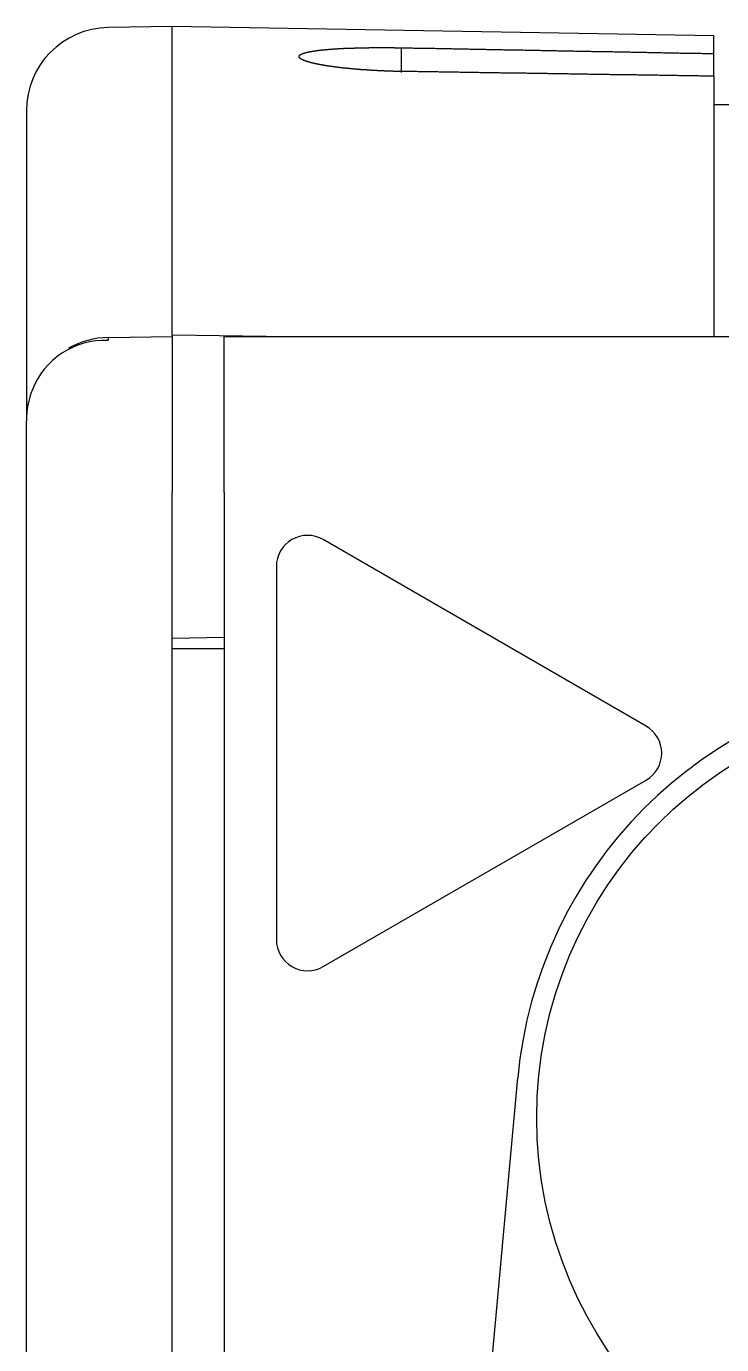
# Model space of a CAD drawing. Extents: x 55 to 320, y 62 to 485.
# Drawn here: x 60.38 to 67.05, y 116.55 to 129.2 of the extents above; entities that cross this region are included whole.
import ezdxf

# ---------------------------------------------------------------- set-up
doc = ezdxf.new("R2010")
doc.units = 0
doc.header["$MEASUREMENT"] = 0
doc.layers.add('FR_QBM1_G14_40U', color=7, linetype='CONTINUOUS')

msp = doc.modelspace()

# ---------------------------------------------------------------- linework, layer by layer
at = {"layer": 'FR_QBM1_G14_40U', "color": 5, "linetype": 'Continuous'}
for p, q in [((61.779, 129.203), (61.165, 129.192)), ((61.779, 126.238), (61.779, 129.203)), ((66.979, 129.112), (61.779, 129.203)), ((66.979, 128.941), (66.979, 129.112)), ((63.979, 128.998), (63.979, 128.997)), ((63.979, 128.76), (63.979, 128.997)), ((66.979, 128.724), (66.979, 128.941)), ((66.979, 128.724), (66.979, 126.227)), ((67.129, 128.449), (66.979, 128.449)), ((60.379, 128.392), (60.379, 125.417)), ((61.165, 126.217), (61.779, 126.227)), ((62.681, 126.227), (61.779, 126.238)), ((61.779, 126.238), (61.779, 126.227)), ((61.779, 126.227), (61.779, 124.727)), ((62.279, 124.727), (62.279, 126.227)), ((62.279, 126.227), (67.479, 126.227)), ((60.379, 124.717), (60.379, 125.417)), ((60.379, 82.738), (60.379, 124.717)), ((61.779, 82.727), (61.779, 124.727)), ((62.279, 124.727), (62.279, 82.727)), ((66.329, 122.487), (63.229, 124.277)), ((62.779, 124.017), (62.779, 120.437)), ((62.279, 123.336), (61.779, 123.327)), ((62.279, 123.227), (61.779, 123.227)), ((63.229, 120.178), (66.329, 121.967)), ((64.633, 114.023), (65.096, 119.109))]:
    msp.add_line(p, q, dxfattribs=at)
at = {"layer": 'FR_QBM1_G14_40U', "color": 5}
for points in [[(63.979, 128.77, 0), (63.976, 128.77, 0), (63.973, 128.77, 0), (63.97, 128.77, 0), (63.967, 128.77, 0), (63.964, 128.77, 0), (63.961, 128.77, 0), (63.958, 128.77, 0), (63.954, 128.77, 0), (63.951, 128.77, 0), (63.948, 128.771, 0), (63.945, 128.771, 0), (63.942, 128.771, 0), (63.939, 128.771, 0), (63.936, 128.771, 0), (63.933, 128.771, 0), (63.93, 128.771, 0), (63.927, 128.771, 0), (63.924, 128.771, 0), (63.921, 128.771, 0), (63.917, 128.771, 0), (63.914, 128.771, 0), (63.911, 128.771, 0), (63.908, 128.771, 0), (63.905, 128.771, 0), (63.902, 128.772, 0), (63.899, 128.772, 0), (63.896, 128.772, 0), (63.893, 128.772, 0), (63.89, 128.772, 0), (63.887, 128.772, 0), (63.884, 128.772, 0), (63.881, 128.772, 0), (63.877, 128.772, 0), (63.874, 128.772, 0), (63.871, 128.772, 0), (63.868, 128.773, 0), (63.865, 128.773, 0), (63.862, 128.773, 0), (63.859, 128.773, 0), (63.856, 128.773, 0), (63.853, 128.773, 0), (63.85, 128.773, 0), (63.847, 128.773, 0), (63.844, 128.773, 0), (63.841, 128.773, 0), (63.838, 128.774, 0), (63.834, 128.774, 0), (63.831, 128.774, 0), (63.828, 128.774, 0), (63.825, 128.774, 0), (63.822, 128.774, 0), (63.819, 128.774, 0), (63.816, 128.774, 0), (63.813, 128.775, 0), (63.81, 128.775, 0), (63.807, 128.775, 0), (63.804, 128.775, 0), (63.801, 128.775, 0), (63.798, 128.775, 0), (63.795, 128.775, 0), (63.792, 128.775, 0), (63.789, 128.776, 0), (63.786, 128.776, 0), (63.783, 128.776, 0), (63.78, 128.776, 0), (63.777, 128.776, 0), (63.774, 128.776, 0), (63.771, 128.776, 0), (63.768, 128.777, 0), (63.764, 128.777, 0), (63.761, 128.777, 0), (63.758, 128.777, 0), (63.755, 128.777, 0), (63.752, 128.777, 0), (63.749, 128.777, 0), (63.746, 128.778, 0), (63.743, 128.778, 0), (63.74, 128.778, 0), (63.737, 128.778, 0), (63.734, 128.778, 0), (63.731, 128.778, 0), (63.728, 128.778, 0), (63.725, 128.779, 0), (63.722, 128.779, 0), (63.719, 128.779, 0), (63.717, 128.779, 0), (63.714, 128.779, 0), (63.711, 128.779, 0), (63.708, 128.78, 0), (63.705, 128.78, 0), (63.702, 128.78, 0), (63.699, 128.78, 0), (63.696, 128.78, 0), (63.693, 128.78, 0), (63.69, 128.781, 0), (63.687, 128.781, 0), (63.684, 128.781, 0), (63.681, 128.781, 0), (63.678, 128.781, 0), (63.675, 128.781, 0), (63.672, 128.782, 0), (63.669, 128.782, 0), (63.666, 128.782, 0), (63.663, 128.782, 0), (63.66, 128.782, 0), (63.658, 128.783, 0), (63.655, 128.783, 0), (63.652, 128.783, 0), (63.649, 128.783, 0), (63.646, 128.783, 0), (63.643, 128.784, 0), (63.64, 128.784, 0), (63.637, 128.784, 0), (63.634, 128.784, 0), (63.632, 128.784, 0), (63.629, 128.785, 0), (63.626, 128.785, 0), (63.623, 128.785, 0), (63.62, 128.785, 0), (63.617, 128.785, 0), (63.614, 128.786, 0), (63.611, 128.786, 0), (63.608, 128.786, 0), (63.606, 128.786, 0), (63.603, 128.786, 0), (63.6, 128.787, 0), (63.597, 128.787, 0), (63.594, 128.787, 0), (63.591, 128.787, 0), (63.589, 128.787, 0), (63.586, 128.788, 0), (63.583, 128.788, 0), (63.58, 128.788, 0), (63.577, 128.788, 0), (63.574, 128.789, 0), (63.572, 128.789, 0), (63.569, 128.789, 0), (63.566, 128.789, 0), (63.563, 128.789, 0), (63.56, 128.79, 0), (63.557, 128.79, 0), (63.555, 128.79, 0), (63.552, 128.79, 0), (63.549, 128.791, 0), (63.546, 128.791, 0), (63.543, 128.791, 0), (63.541, 128.791, 0), (63.538, 128.792, 0), (63.535, 128.792, 0), (63.532, 128.792, 0), (63.53, 128.792, 0), (63.527, 128.793, 0), (63.524, 128.793, 0), (63.521, 128.793, 0), (63.519, 128.793, 0), (63.516, 128.794, 0), (63.513, 128.794, 0), (63.51, 128.794, 0), (63.508, 128.794, 0), (63.505, 128.795, 0), (63.502, 128.795, 0), (63.499, 128.795, 0), (63.497, 128.795, 0), (63.494, 128.796, 0), (63.491, 128.796, 0), (63.489, 128.796, 0), (63.486, 128.796, 0), (63.483, 128.797, 0), (63.481, 128.797, 0), (63.478, 128.797, 0), (63.475, 128.797, 0), (63.472, 128.798, 0), (63.47, 128.798, 0), (63.467, 128.798, 0), (63.465, 128.798, 0), (63.462, 128.799, 0), (63.459, 128.799, 0), (63.457, 128.799, 0), (63.454, 128.8, 0), (63.451, 128.8, 0), (63.449, 128.8, 0), (63.446, 128.8, 0), (63.444, 128.801, 0), (63.441, 128.801, 0), (63.438, 128.801, 0), (63.436, 128.801, 0), (63.433, 128.802, 0), (63.431, 128.802, 0), (63.428, 128.802, 0), (63.425, 128.803, 0), (63.423, 128.803, 0), (63.42, 128.803, 0), (63.418, 128.803, 0), (63.415, 128.804, 0), (63.413, 128.804, 0), (63.41, 128.804, 0), (63.408, 128.805, 0), (63.405, 128.805, 0), (63.403, 128.805, 0), (63.4, 128.805, 0), (63.398, 128.806, 0), (63.395, 128.806, 0), (63.392, 128.806, 0), (63.39, 128.807, 0), (63.388, 128.807, 0), (63.385, 128.807, 0), (63.383, 128.807, 0), (63.38, 128.808, 0), (63.378, 128.808, 0), (63.375, 128.808, 0), (63.373, 128.809, 0), (63.37, 128.809, 0), (63.368, 128.809, 0), (63.365, 128.81, 0), (63.363, 128.81, 0), (63.361, 128.81, 0), (63.358, 128.81, 0), (63.356, 128.811, 0), (63.353, 128.811, 0), (63.351, 128.811, 0), (63.349, 128.812, 0), (63.346, 128.812, 0), (63.344, 128.812, 0), (63.342, 128.813, 0), (63.339, 128.813, 0), (63.337, 128.813, 0), (63.335, 128.814, 0), (63.332, 128.814, 0), (63.33, 128.814, 0), (63.328, 128.815, 0), (63.325, 128.815, 0), (63.323, 128.815, 0), (63.321, 128.816, 0), (63.318, 128.816, 0), (63.316, 128.816, 0), (63.314, 128.816, 0), (63.312, 128.817, 0), (63.309, 128.817, 0), (63.307, 128.817, 0), (63.305, 128.818, 0), (63.302, 128.818, 0), (63.3, 128.818, 0), (63.298, 128.819, 0), (63.296, 128.819, 0), (63.293, 128.819, 0), (63.291, 128.82, 0), (63.289, 128.82, 0), (63.287, 128.82, 0), (63.285, 128.821, 0), (63.282, 128.821, 0), (63.28, 128.821, 0), (63.278, 128.822, 0), (63.276, 128.822, 0), (63.274, 128.822, 0), (63.271, 128.823, 0), (63.269, 128.823, 0), (63.267, 128.823, 0), (63.265, 128.824, 0), (63.263, 128.824, 0), (63.261, 128.824, 0), (63.259, 128.825, 0), (63.256, 128.825, 0), (63.254, 128.825, 0), (63.252, 128.826, 0), (63.25, 128.826, 0), (63.248, 128.826, 0), (63.246, 128.827, 0), (63.244, 128.827, 0), (63.242, 128.828, 0), (63.24, 128.828, 0), (63.238, 128.828, 0), (63.236, 128.829, 0), (63.234, 128.829, 0), (63.232, 128.829, 0), (63.23, 128.83, 0), (63.227, 128.83, 0), (63.225, 128.83, 0), (63.224, 128.831, 0), (63.221, 128.831, 0), (63.219, 128.831, 0), (63.218, 128.832, 0), (63.216, 128.832, 0), (63.214, 128.832, 0), (63.212, 128.833, 0), (63.21, 128.833, 0), (63.208, 128.833, 0), (63.206, 128.834, 0), (63.204, 128.834, 0), (63.202, 128.835, 0), (63.2, 128.835, 0), (63.198, 128.835, 0), (63.196, 128.836, 0), (63.194, 128.836, 0), (63.193, 128.836, 0), (63.191, 128.837, 0), (63.189, 128.837, 0), (63.187, 128.837, 0), (63.185, 128.838, 0), (63.183, 128.838, 0), (63.181, 128.839, 0), (63.18, 128.839, 0), (63.178, 128.839, 0), (63.176, 128.84, 0), (63.174, 128.84, 0), (63.172, 128.84, 0), (63.171, 128.841, 0), (63.169, 128.841, 0), (63.167, 128.841, 0), (63.165, 128.842, 0), (63.164, 128.842, 0), (63.162, 128.843, 0), (63.16, 128.843, 0), (63.158, 128.843, 0), (63.157, 128.844, 0), (63.155, 128.844, 0), (63.153, 128.844, 0), (63.152, 128.845, 0), (63.15, 128.845, 0), (63.148, 128.845, 0), (63.147, 128.846, 0), (63.145, 128.846, 0), (63.143, 128.847, 0), (63.142, 128.847, 0), (63.14, 128.847, 0), (63.139, 128.848, 0), (63.137, 128.848, 0), (63.135, 128.848, 0), (63.134, 128.849, 0), (63.132, 128.849, 0), (63.13, 128.85, 0), (63.129, 128.85, 0), (63.127, 128.85, 0), (63.126, 128.851, 0), (63.124, 128.851, 0), (63.123, 128.851, 0), (63.121, 128.852, 0), (63.12, 128.852, 0), (63.118, 128.853, 0), (63.117, 128.853, 0), (63.115, 128.853, 0), (63.114, 128.854, 0), (63.112, 128.854, 0), (63.111, 128.854, 0), (63.109, 128.855, 0), (63.108, 128.855, 0), (63.106, 128.856, 0), (63.105, 128.856, 0), (63.104, 128.856, 0), (63.102, 128.857, 0), (63.101, 128.857, 0), (63.099, 128.858, 0), (63.098, 128.858, 0), (63.097, 128.858, 0), (63.095, 128.859, 0), (63.094, 128.859, 0), (63.093, 128.859, 0), (63.091, 128.86, 0), (63.09, 128.86, 0), (63.089, 128.861, 0), (63.087, 128.861, 0), (63.086, 128.861, 0), (63.085, 128.862, 0), (63.083, 128.862, 0), (63.082, 128.862, 0), (63.081, 128.863, 0), (63.08, 128.863, 0), (63.078, 128.864, 0), (63.077, 128.864, 0), (63.076, 128.864, 0), (63.075, 128.865, 0), (63.073, 128.865, 0), (63.072, 128.866, 0), (63.071, 128.866, 0), (63.07, 128.866, 0), (63.069, 128.867, 0), (63.067, 128.867, 0), (63.066, 128.868, 0), (63.065, 128.868, 0), (63.064, 128.868, 0), (63.063, 128.869, 0), (63.062, 128.869, 0), (63.06, 128.869, 0), (63.059, 128.87, 0), (63.058, 128.87, 0), (63.057, 128.871, 0), (63.056, 128.871, 0), (63.055, 128.871, 0), (63.054, 128.872, 0), (63.053, 128.872, 0), (63.052, 128.873, 0), (63.051, 128.873, 0), (63.05, 128.873, 0), (63.049, 128.874, 0), (63.048, 128.874, 0), (63.047, 128.874, 0), (63.046, 128.875, 0), (63.045, 128.875, 0), (63.044, 128.876, 0), (63.043, 128.876, 0), (63.042, 128.876, 0), (63.041, 128.877, 0), (63.04, 128.877, 0), (63.039, 128.878, 0), (63.038, 128.878, 0), (63.037, 128.878, 0), (63.036, 128.879, 0), (63.036, 128.879, 0), (63.035, 128.88, 0), (63.034, 128.88, 0), (63.033, 128.88, 0), (63.032, 128.881, 0), (63.031, 128.881, 0), (63.031, 128.881, 0), (63.03, 128.882, 0), (63.029, 128.882, 0), (63.028, 128.883, 0), (63.027, 128.883, 0), (63.027, 128.883, 0), (63.026, 128.884, 0), (63.025, 128.884, 0), (63.024, 128.885, 0), (63.024, 128.885, 0), (63.023, 128.885, 0), (63.022, 128.886, 0), (63.022, 128.886, 0), (63.021, 128.886, 0), (63.02, 128.887, 0), (63.019, 128.887, 0), (63.019, 128.888, 0), (63.018, 128.888, 0), (63.017, 128.888, 0), (63.017, 128.889, 0), (63.016, 128.889, 0), (63.016, 128.889, 0), (63.015, 128.89, 0), (63.014, 128.89, 0), (63.014, 128.891, 0), (63.013, 128.891, 0), (63.013, 128.891, 0), (63.012, 128.892, 0), (63.011, 128.892, 0), (63.011, 128.893, 0), (63.011, 128.893, 0), (63.01, 128.893, 0), (63.01, 128.894, 0), (63.009, 128.894, 0), (63.008, 128.894, 0), (63.008, 128.895, 0), (63.008, 128.895, 0), (63.007, 128.896, 0), (63.007, 128.896, 0), (63.006, 128.896, 0), (63.006, 128.897, 0), (63.005, 128.897, 0), (63.005, 128.898, 0), (63.005, 128.898, 0), (63.004, 128.898, 0), (63.004, 128.899, 0), (63.003, 128.899, 0), (63.003, 128.899, 0), (63.003, 128.9, 0), (63.002, 128.9, 0), (63.002, 128.901, 0), (63.002, 128.901, 0), (63.001, 128.901, 0), (63.001, 128.902, 0), (63.001, 128.902, 0), (63.001, 128.902, 0), (63, 128.903, 0), (63, 128.903, 0), (63, 128.904, 0), (62.999, 128.904, 0), (62.999, 128.904, 0), (62.999, 128.905, 0), (62.999, 128.905, 0), (62.999, 128.905, 0), (62.998, 128.906, 0), (62.998, 128.906, 0), (62.998, 128.907, 0), (62.998, 128.907, 0), (62.998, 128.907, 0), (62.998, 128.908, 0), (62.998, 128.908, 0), (62.997, 128.908, 0), (62.997, 128.909, 0), (62.997, 128.909, 0), (62.997, 128.91, 0), (62.997, 128.91, 0), (62.997, 128.91, 0), (62.997, 128.911, 0), (62.997, 128.911, 0), (62.997, 128.911, 0), (62.997, 128.912, 0), (62.997, 128.912, 0), (62.997, 128.912, 0), (62.997, 128.913, 0), (62.997, 128.913, 0), (62.997, 128.914, 0), (62.997, 128.914, 0), (62.997, 128.914, 0), (62.997, 128.915, 0), (62.997, 128.915, 0), (62.997, 128.915, 0), (62.997, 128.916, 0), (62.997, 128.916, 0), (62.997, 128.916, 0), (62.997, 128.917, 0), (62.997, 128.917, 0), (62.998, 128.918, 0), (62.998, 128.918, 0), (62.998, 128.918, 0), (62.998, 128.919, 0), (62.998, 128.919, 0), (62.998, 128.919, 0), (62.998, 128.92, 0), (62.999, 128.92, 0), (62.999, 128.92, 0), (62.999, 128.921, 0), (62.999, 128.921, 0), (62.999, 128.921, 0), (63, 128.922, 0), (63, 128.922, 0), (63, 128.923, 0), (63.001, 128.923, 0), (63.001, 128.923, 0), (63.001, 128.924, 0), (63.001, 128.924, 0), (63.002, 128.924, 0), (63.002, 128.925, 0), (63.002, 128.925, 0), (63.003, 128.925, 0), (63.003, 128.926, 0), (63.004, 128.926, 0), (63.004, 128.926, 0), (63.004, 128.927, 0), (63.005, 128.927, 0), (63.005, 128.927, 0), (63.005, 128.928, 0), (63.006, 128.928, 0), (63.006, 128.928, 0), (63.007, 128.929, 0), (63.007, 128.929, 0), (63.008, 128.929, 0), (63.008, 128.93, 0), (63.009, 128.93, 0), (63.009, 128.93, 0), (63.01, 128.931, 0), (63.01, 128.931, 0), (63.011, 128.932, 0), (63.011, 128.932, 0), (63.012, 128.932, 0), (63.012, 128.933, 0), (63.013, 128.933, 0), (63.014, 128.933, 0), (63.014, 128.934, 0), (63.015, 128.934, 0), (63.015, 128.934, 0), (63.016, 128.935, 0), (63.017, 128.935, 0), (63.017, 128.935, 0), (63.018, 128.936, 0), (63.019, 128.936, 0), (63.019, 128.936, 0), (63.02, 128.937, 0), (63.02, 128.937, 0), (63.021, 128.937, 0), (63.022, 128.937, 0), (63.023, 128.938, 0), (63.023, 128.938, 0), (63.024, 128.938, 0), (63.025, 128.939, 0), (63.026, 128.939, 0), (63.026, 128.939, 0), (63.027, 128.94, 0), (63.028, 128.94, 0), (63.029, 128.94, 0), (63.029, 128.941, 0), (63.03, 128.941, 0), (63.031, 128.941, 0), (63.032, 128.942, 0), (63.033, 128.942, 0), (63.034, 128.942, 0), (63.035, 128.943, 0), (63.035, 128.943, 0), (63.036, 128.943, 0), (63.037, 128.944, 0), (63.038, 128.944, 0), (63.039, 128.944, 0), (63.04, 128.945, 0), (63.041, 128.945, 0), (63.042, 128.945, 0), (63.043, 128.945, 0), (63.044, 128.946, 0), (63.045, 128.946, 0), (63.045, 128.946, 0), (63.047, 128.947, 0), (63.047, 128.947, 0), (63.048, 128.947, 0), (63.05, 128.948, 0), (63.05, 128.948, 0), (63.051, 128.948, 0), (63.053, 128.949, 0), (63.054, 128.949, 0), (63.055, 128.949, 0), (63.056, 128.949, 0), (63.057, 128.95, 0), (63.058, 128.95, 0), (63.059, 128.95, 0), (63.06, 128.951, 0), (63.061, 128.951, 0), (63.062, 128.951, 0), (63.063, 128.952, 0), (63.065, 128.952, 0), (63.066, 128.952, 0), (63.067, 128.952, 0), (63.068, 128.953, 0), (63.069, 128.953, 0), (63.07, 128.953, 0), (63.072, 128.954, 0), (63.073, 128.954, 0), (63.074, 128.954, 0), (63.075, 128.954, 0), (63.077, 128.955, 0), (63.078, 128.955, 0), (63.079, 128.955, 0), (63.08, 128.956, 0), (63.081, 128.956, 0), (63.083, 128.956, 0), (63.084, 128.956, 0), (63.085, 128.957, 0), (63.087, 128.957, 0), (63.088, 128.957, 0), (63.089, 128.958, 0), (63.09, 128.958, 0), (63.092, 128.958, 0), (63.093, 128.958, 0), (63.095, 128.959, 0), (63.096, 128.959, 0), (63.097, 128.959, 0), (63.099, 128.959, 0), (63.1, 128.96, 0), (63.102, 128.96, 0), (63.103, 128.96, 0), (63.104, 128.96, 0), (63.106, 128.961, 0), (63.107, 128.961, 0), (63.109, 128.961, 0), (63.11, 128.962, 0), (63.111, 128.962, 0), (63.113, 128.962, 0), (63.114, 128.962, 0), (63.116, 128.963, 0), (63.117, 128.963, 0), (63.119, 128.963, 0), (63.12, 128.963, 0), (63.122, 128.964, 0), (63.124, 128.964, 0), (63.125, 128.964, 0), (63.127, 128.964, 0), (63.128, 128.965, 0), (63.13, 128.965, 0), (63.131, 128.965, 0), (63.133, 128.965, 0), (63.135, 128.966, 0), (63.136, 128.966, 0), (63.138, 128.966, 0), (63.139, 128.966, 0), (63.141, 128.967, 0), (63.143, 128.967, 0), (63.144, 128.967, 0), (63.146, 128.967, 0), (63.148, 128.968, 0), (63.149, 128.968, 0), (63.151, 128.968, 0), (63.153, 128.968, 0), (63.154, 128.969, 0), (63.156, 128.969, 0), (63.158, 128.969, 0), (63.16, 128.969, 0), (63.161, 128.97, 0), (63.163, 128.97, 0), (63.165, 128.97, 0), (63.166, 128.97, 0), (63.168, 128.971, 0), (63.17, 128.971, 0), (63.172, 128.971, 0), (63.174, 128.971, 0), (63.175, 128.971, 0), (63.177, 128.972, 0), (63.179, 128.972, 0), (63.181, 128.972, 0), (63.183, 128.972, 0), (63.184, 128.973, 0), (63.186, 128.973, 0), (63.188, 128.973, 0), (63.19, 128.973, 0), (63.192, 128.973, 0), (63.194, 128.974, 0), (63.196, 128.974, 0), (63.198, 128.974, 0), (63.2, 128.974, 0), (63.201, 128.975, 0), (63.203, 128.975, 0), (63.205, 128.975, 0), (63.207, 128.975, 0), (63.209, 128.975, 0), (63.211, 128.976, 0), (63.213, 128.976, 0), (63.215, 128.976, 0), (63.217, 128.976, 0), (63.219, 128.977, 0), (63.221, 128.977, 0), (63.223, 128.977, 0), (63.225, 128.977, 0), (63.227, 128.977, 0), (63.229, 128.978, 0), (63.231, 128.978, 0), (63.233, 128.978, 0), (63.235, 128.978, 0), (63.237, 128.978, 0), (63.239, 128.979, 0), (63.241, 128.979, 0), (63.243, 128.979, 0), (63.245, 128.979, 0), (63.247, 128.979, 0), (63.249, 128.98, 0), (63.251, 128.98, 0), (63.254, 128.98, 0), (63.256, 128.98, 0), (63.258, 128.98, 0), (63.26, 128.981, 0), (63.262, 128.981, 0), (63.264, 128.981, 0), (63.266, 128.981, 0), (63.268, 128.981, 0), (63.27, 128.981, 0), (63.273, 128.982, 0), (63.275, 128.982, 0), (63.277, 128.982, 0), (63.279, 128.982, 0), (63.281, 128.982, 0), (63.283, 128.983, 0), (63.286, 128.983, 0), (63.288, 128.983, 0), (63.29, 128.983, 0), (63.292, 128.983, 0), (63.295, 128.983, 0), (63.297, 128.984, 0), (63.299, 128.984, 0), (63.301, 128.984, 0), (63.303, 128.984, 0), (63.306, 128.984, 0), (63.308, 128.984, 0), (63.31, 128.985, 0), (63.313, 128.985, 0), (63.315, 128.985, 0), (63.317, 128.985, 0), (63.319, 128.985, 0), (63.322, 128.985, 0), (63.324, 128.986, 0), (63.327, 128.986, 0), (63.329, 128.986, 0), (63.331, 128.986, 0), (63.334, 128.986, 0), (63.336, 128.986, 0), (63.338, 128.987, 0), (63.341, 128.987, 0), (63.343, 128.987, 0), (63.345, 128.987, 0), (63.348, 128.987, 0), (63.35, 128.987, 0), (63.352, 128.987, 0), (63.355, 128.988, 0), (63.357, 128.988, 0), (63.36, 128.988, 0), (63.362, 128.988, 0), (63.365, 128.988, 0), (63.367, 128.988, 0), (63.37, 128.989, 0), (63.372, 128.989, 0), (63.374, 128.989, 0), (63.377, 128.989, 0), (63.379, 128.989, 0), (63.382, 128.989, 0), (63.384, 128.989, 0), (63.387, 128.989, 0), (63.389, 128.99, 0), (63.392, 128.99, 0), (63.394, 128.99, 0), (63.397, 128.99, 0), (63.399, 128.99, 0), (63.402, 128.99, 0), (63.404, 128.99, 0), (63.407, 128.991, 0), (63.409, 128.991, 0), (63.412, 128.991, 0), (63.414, 128.991, 0), (63.417, 128.991, 0), (63.42, 128.991, 0), (63.422, 128.991, 0), (63.425, 128.991, 0), (63.427, 128.992, 0), (63.43, 128.992, 0), (63.432, 128.992, 0), (63.435, 128.992, 0), (63.438, 128.992, 0), (63.44, 128.992, 0), (63.443, 128.992, 0), (63.445, 128.992, 0), (63.448, 128.993, 0), (63.451, 128.993, 0), (63.453, 128.993, 0), (63.456, 128.993, 0), (63.459, 128.993, 0), (63.461, 128.993, 0), (63.464, 128.993, 0), (63.467, 128.993, 0), (63.469, 128.993, 0), (63.472, 128.994, 0), (63.474, 128.994, 0), (63.477, 128.994, 0), (63.48, 128.994, 0), (63.482, 128.994, 0), (63.485, 128.994, 0), (63.488, 128.994, 0), (63.49, 128.994, 0), (63.493, 128.994, 0), (63.496, 128.994, 0), (63.499, 128.995, 0), (63.501, 128.995, 0), (63.504, 128.995, 0), (63.507, 128.995, 0), (63.509, 128.995, 0), (63.512, 128.995, 0), (63.515, 128.995, 0), (63.518, 128.995, 0), (63.52, 128.995, 0), (63.523, 128.995, 0), (63.526, 128.995, 0), (63.529, 128.995, 0), (63.531, 128.996, 0), (63.534, 128.996, 0), (63.537, 128.996, 0), (63.539, 128.996, 0), (63.542, 128.996, 0), (63.545, 128.996, 0), (63.548, 128.996, 0), (63.551, 128.996, 0), (63.553, 128.996, 0), (63.556, 128.996, 0), (63.559, 128.996, 0), (63.562, 128.996, 0), (63.565, 128.997, 0), (63.567, 128.997, 0), (63.57, 128.997, 0), (63.573, 128.997, 0), (63.576, 128.997, 0), (63.579, 128.997, 0), (63.581, 128.997, 0), (63.584, 128.997, 0), (63.587, 128.997, 0), (63.59, 128.997, 0), (63.593, 128.997, 0), (63.596, 128.997, 0), (63.599, 128.997, 0), (63.602, 128.997, 0), (63.604, 128.997, 0), (63.607, 128.997, 0), (63.61, 128.998, 0), (63.613, 128.998, 0), (63.616, 128.998, 0), (63.619, 128.998, 0), (63.622, 128.998, 0), (63.624, 128.998, 0), (63.627, 128.998, 0), (63.63, 128.998, 0), (63.633, 128.998, 0), (63.636, 128.998, 0), (63.639, 128.998, 0), (63.642, 128.998, 0), (63.645, 128.998, 0), (63.648, 128.998, 0), (63.651, 128.998, 0), (63.654, 128.998, 0), (63.657, 128.998, 0), (63.659, 128.998, 0), (63.662, 128.998, 0), (63.665, 128.998, 0), (63.668, 128.998, 0), (63.671, 128.999, 0), (63.674, 128.999, 0), (63.677, 128.999, 0), (63.68, 128.999, 0), (63.683, 128.999, 0), (63.686, 128.999, 0), (63.689, 128.999, 0), (63.692, 128.999, 0), (63.695, 128.999, 0), (63.698, 128.999, 0), (63.701, 128.999, 0), (63.704, 128.999, 0), (63.707, 128.999, 0), (63.71, 128.999, 0), (63.713, 128.999, 0), (63.716, 128.999, 0), (63.719, 128.999, 0), (63.722, 128.999, 0), (63.725, 128.999, 0), (63.728, 128.999, 0), (63.731, 128.999, 0), (63.734, 128.999, 0), (63.737, 128.999, 0), (63.74, 128.999, 0), (63.743, 128.999, 0), (63.746, 128.999, 0), (63.749, 128.999, 0), (63.752, 128.999, 0), (63.755, 128.999, 0), (63.758, 128.999, 0), (63.761, 128.999, 0), (63.764, 128.999, 0), (63.767, 128.999, 0), (63.77, 128.999, 0), (63.773, 128.999, 0), (63.776, 128.999, 0), (63.779, 128.999, 0), (63.782, 128.999, 0), (63.785, 128.999, 0), (63.788, 128.999, 0), (63.791, 128.999, 0), (63.794, 128.999, 0), (63.797, 128.999, 0), (63.8, 128.999, 0), (63.803, 128.999, 0), (63.806, 128.999, 0), (63.809, 128.999, 0), (63.812, 128.999, 0), (63.815, 128.999, 0), (63.818, 128.999, 0), (63.821, 128.999, 0), (63.824, 128.999, 0), (63.827, 128.999, 0), (63.831, 128.999, 0), (63.834, 128.999, 0), (63.837, 128.999, 0), (63.84, 128.999, 0), (63.843, 128.999, 0), (63.846, 128.999, 0), (63.849, 128.999, 0), (63.852, 128.999, 0), (63.855, 128.999, 0), (63.858, 128.999, 0), (63.861, 128.999, 0), (63.864, 128.999, 0), (63.867, 128.999, 0), (63.87, 128.999, 0), (63.873, 128.999, 0), (63.877, 128.999, 0), (63.88, 128.999, 0), (63.883, 128.999, 0), (63.886, 128.999, 0), (63.889, 128.999, 0), (63.892, 128.999, 0), (63.895, 128.999, 0), (63.898, 128.999, 0), (63.901, 128.999, 0), (63.904, 128.999, 0), (63.907, 128.999, 0), (63.911, 128.999, 0), (63.914, 128.998, 0), (63.917, 128.998, 0), (63.92, 128.998, 0), (63.923, 128.998, 0), (63.926, 128.998, 0), (63.929, 128.998, 0), (63.932, 128.998, 0), (63.935, 128.998, 0), (63.939, 128.998, 0), (63.942, 128.998, 0), (63.945, 128.998, 0), (63.948, 128.998, 0), (63.951, 128.998, 0), (63.954, 128.998, 0), (63.957, 128.998, 0), (63.96, 128.998, 0), (63.963, 128.998, 0), (63.967, 128.998, 0), (63.97, 128.998, 0), (63.973, 128.998, 0), (63.976, 128.998, 0), (63.979, 128.997, 0)], [(63.979, 128.998, 0), (63.992, 128.997, 0), (64.006, 128.997, 0), (64.019, 128.997, 0), (64.033, 128.997, 0), (64.046, 128.996, 0), (64.06, 128.996, 0), (64.073, 128.996, 0), (64.087, 128.996, 0), (64.1, 128.995, 0), (64.114, 128.995, 0), (64.127, 128.995, 0), (64.14, 128.995, 0), (64.154, 128.994, 0), (64.167, 128.994, 0), (64.181, 128.994, 0), (64.194, 128.994, 0), (64.208, 128.993, 0), (64.221, 128.993, 0), (64.235, 128.993, 0), (64.248, 128.993, 0), (64.261, 128.992, 0), (64.275, 128.992, 0), (64.288, 128.992, 0), (64.302, 128.992, 0), (64.315, 128.991, 0), (64.329, 128.991, 0), (64.342, 128.991, 0), (64.356, 128.991, 0), (64.369, 128.99, 0), (64.383, 128.99, 0), (64.396, 128.99, 0), (64.409, 128.99, 0), (64.423, 128.989, 0), (64.436, 128.989, 0), (64.45, 128.989, 0), (64.463, 128.989, 0), (64.477, 128.988, 0), (64.49, 128.988, 0), (64.504, 128.988, 0), (64.517, 128.988, 0), (64.531, 128.987, 0), (64.544, 128.987, 0), (64.557, 128.987, 0), (64.571, 128.987, 0), (64.584, 128.986, 0), (64.598, 128.986, 0), (64.611, 128.986, 0), (64.625, 128.986, 0), (64.638, 128.985, 0), (64.652, 128.985, 0), (64.665, 128.985, 0), (64.678, 128.985, 0), (64.692, 128.984, 0), (64.705, 128.984, 0), (64.719, 128.984, 0), (64.732, 128.984, 0), (64.746, 128.983, 0), (64.759, 128.983, 0), (64.773, 128.983, 0), (64.786, 128.983, 0), (64.8, 128.982, 0), (64.813, 128.982, 0), (64.826, 128.982, 0), (64.84, 128.982, 0), (64.853, 128.981, 0), (64.867, 128.981, 0), (64.88, 128.981, 0), (64.894, 128.981, 0), (64.907, 128.98, 0), (64.921, 128.98, 0), (64.934, 128.98, 0), (64.948, 128.98, 0), (64.961, 128.979, 0), (64.975, 128.979, 0), (64.988, 128.979, 0), (65.001, 128.979, 0), (65.015, 128.978, 0), (65.028, 128.978, 0), (65.042, 128.978, 0), (65.055, 128.978, 0), (65.069, 128.977, 0), (65.082, 128.977, 0), (65.096, 128.977, 0), (65.109, 128.977, 0), (65.123, 128.976, 0), (65.136, 128.976, 0), (65.149, 128.976, 0), (65.163, 128.975, 0), (65.176, 128.975, 0), (65.19, 128.975, 0), (65.203, 128.975, 0), (65.217, 128.974, 0), (65.23, 128.974, 0), (65.243, 128.974, 0), (65.257, 128.974, 0), (65.27, 128.973, 0), (65.284, 128.973, 0), (65.297, 128.973, 0), (65.311, 128.973, 0), (65.324, 128.972, 0), (65.338, 128.972, 0), (65.351, 128.972, 0), (65.365, 128.972, 0), (65.378, 128.971, 0), (65.391, 128.971, 0), (65.405, 128.971, 0), (65.418, 128.971, 0), (65.432, 128.97, 0), (65.445, 128.97, 0), (65.459, 128.97, 0), (65.472, 128.97, 0), (65.486, 128.969, 0), (65.499, 128.969, 0), (65.513, 128.969, 0), (65.526, 128.969, 0), (65.54, 128.968, 0), (65.553, 128.968, 0), (65.566, 128.968, 0), (65.58, 128.968, 0), (65.593, 128.967, 0), (65.607, 128.967, 0), (65.62, 128.967, 0), (65.634, 128.967, 0), (65.647, 128.966, 0), (65.661, 128.966, 0), (65.674, 128.966, 0), (65.688, 128.966, 0), (65.701, 128.965, 0), (65.714, 128.965, 0), (65.728, 128.965, 0), (65.741, 128.965, 0), (65.755, 128.964, 0), (65.768, 128.964, 0), (65.782, 128.964, 0), (65.795, 128.964, 0), (65.809, 128.963, 0), (65.822, 128.963, 0), (65.835, 128.963, 0), (65.849, 128.963, 0), (65.862, 128.962, 0), (65.876, 128.962, 0), (65.889, 128.962, 0), (65.903, 128.962, 0), (65.916, 128.961, 0), (65.93, 128.961, 0), (65.943, 128.961, 0), (65.957, 128.961, 0), (65.97, 128.96, 0), (65.984, 128.96, 0), (65.997, 128.96, 0), (66.01, 128.96, 0), (66.024, 128.959, 0), (66.037, 128.959, 0), (66.051, 128.959, 0), (66.064, 128.959, 0), (66.078, 128.958, 0), (66.091, 128.958, 0), (66.105, 128.958, 0), (66.118, 128.958, 0), (66.131, 128.957, 0), (66.145, 128.957, 0), (66.158, 128.957, 0), (66.172, 128.957, 0), (66.185, 128.956, 0), (66.199, 128.956, 0), (66.212, 128.956, 0), (66.226, 128.956, 0), (66.239, 128.955, 0), (66.252, 128.955, 0), (66.266, 128.955, 0), (66.279, 128.955, 0), (66.293, 128.954, 0), (66.306, 128.954, 0), (66.32, 128.954, 0), (66.333, 128.954, 0), (66.347, 128.953, 0), (66.36, 128.953, 0), (66.374, 128.953, 0), (66.387, 128.953, 0), (66.4, 128.952, 0), (66.414, 128.952, 0), (66.427, 128.952, 0), (66.441, 128.952, 0), (66.454, 128.951, 0), (66.468, 128.951, 0), (66.481, 128.951, 0), (66.495, 128.95, 0), (66.508, 128.95, 0), (66.522, 128.95, 0), (66.535, 128.95, 0), (66.549, 128.949, 0), (66.562, 128.949, 0), (66.575, 128.949, 0), (66.589, 128.949, 0), (66.602, 128.948, 0), (66.616, 128.948, 0), (66.629, 128.948, 0), (66.643, 128.948, 0), (66.656, 128.947, 0), (66.67, 128.947, 0), (66.683, 128.947, 0), (66.697, 128.947, 0), (66.71, 128.946, 0), (66.723, 128.946, 0), (66.737, 128.946, 0), (66.75, 128.946, 0), (66.764, 128.945, 0), (66.777, 128.945, 0), (66.791, 128.945, 0), (66.804, 128.945, 0), (66.817, 128.944, 0), (66.831, 128.944, 0), (66.844, 128.944, 0), (66.858, 128.944, 0), (66.871, 128.943, 0), (66.885, 128.943, 0), (66.898, 128.943, 0), (66.912, 128.943, 0), (66.925, 128.942, 0), (66.939, 128.942, 0), (66.952, 128.942, 0), (66.966, 128.942, 0), (66.979, 128.941, 0)], [(66.979, 128.724, 0), (66.966, 128.725, 0), (66.952, 128.725, 0), (66.939, 128.725, 0), (66.925, 128.725, 0), (66.912, 128.725, 0), (66.898, 128.726, 0), (66.885, 128.726, 0), (66.871, 128.726, 0), (66.858, 128.726, 0), (66.844, 128.726, 0), (66.831, 128.727, 0), (66.817, 128.727, 0), (66.804, 128.727, 0), (66.791, 128.727, 0), (66.777, 128.727, 0), (66.764, 128.728, 0), (66.75, 128.728, 0), (66.737, 128.728, 0), (66.723, 128.728, 0), (66.71, 128.728, 0), (66.697, 128.729, 0), (66.683, 128.729, 0), (66.67, 128.729, 0), (66.656, 128.729, 0), (66.643, 128.729, 0), (66.629, 128.73, 0), (66.616, 128.73, 0), (66.602, 128.73, 0), (66.589, 128.73, 0), (66.575, 128.73, 0), (66.562, 128.731, 0), (66.549, 128.731, 0), (66.535, 128.731, 0), (66.522, 128.731, 0), (66.508, 128.731, 0), (66.495, 128.732, 0), (66.481, 128.732, 0), (66.468, 128.732, 0), (66.454, 128.732, 0), (66.441, 128.733, 0), (66.427, 128.733, 0), (66.414, 128.733, 0), (66.4, 128.733, 0), (66.387, 128.733, 0), (66.374, 128.734, 0), (66.36, 128.734, 0), (66.347, 128.734, 0), (66.333, 128.734, 0), (66.32, 128.734, 0), (66.306, 128.735, 0), (66.293, 128.735, 0), (66.279, 128.735, 0), (66.266, 128.735, 0), (66.252, 128.735, 0), (66.239, 128.736, 0), (66.226, 128.736, 0), (66.212, 128.736, 0), (66.199, 128.736, 0), (66.185, 128.736, 0), (66.172, 128.737, 0), (66.158, 128.737, 0), (66.145, 128.737, 0), (66.131, 128.737, 0), (66.118, 128.737, 0), (66.105, 128.738, 0), (66.091, 128.738, 0), (66.078, 128.738, 0), (66.064, 128.738, 0), (66.051, 128.738, 0), (66.037, 128.739, 0), (66.024, 128.739, 0), (66.01, 128.739, 0), (65.997, 128.739, 0), (65.984, 128.739, 0), (65.97, 128.74, 0), (65.957, 128.74, 0), (65.943, 128.74, 0), (65.93, 128.74, 0), (65.916, 128.74, 0), (65.903, 128.741, 0), (65.889, 128.741, 0), (65.876, 128.741, 0), (65.862, 128.741, 0), (65.849, 128.741, 0), (65.835, 128.742, 0), (65.822, 128.742, 0), (65.809, 128.742, 0), (65.795, 128.742, 0), (65.782, 128.742, 0), (65.768, 128.743, 0), (65.755, 128.743, 0), (65.741, 128.743, 0), (65.728, 128.743, 0), (65.714, 128.744, 0), (65.701, 128.744, 0), (65.688, 128.744, 0), (65.674, 128.744, 0), (65.661, 128.744, 0), (65.647, 128.745, 0), (65.634, 128.745, 0), (65.62, 128.745, 0), (65.607, 128.745, 0), (65.593, 128.745, 0), (65.58, 128.746, 0), (65.566, 128.746, 0), (65.553, 128.746, 0), (65.54, 128.746, 0), (65.526, 128.746, 0), (65.513, 128.747, 0), (65.499, 128.747, 0), (65.486, 128.747, 0), (65.472, 128.747, 0), (65.459, 128.747, 0), (65.445, 128.748, 0), (65.432, 128.748, 0), (65.418, 128.748, 0), (65.405, 128.748, 0), (65.391, 128.748, 0), (65.378, 128.749, 0), (65.365, 128.749, 0), (65.351, 128.749, 0), (65.338, 128.749, 0), (65.324, 128.749, 0), (65.311, 128.75, 0), (65.297, 128.75, 0), (65.284, 128.75, 0), (65.27, 128.75, 0), (65.257, 128.75, 0), (65.243, 128.751, 0), (65.23, 128.751, 0), (65.217, 128.751, 0), (65.203, 128.751, 0), (65.19, 128.751, 0), (65.176, 128.752, 0), (65.163, 128.752, 0), (65.149, 128.752, 0), (65.136, 128.752, 0), (65.123, 128.752, 0), (65.109, 128.753, 0), (65.096, 128.753, 0), (65.082, 128.753, 0), (65.069, 128.753, 0), (65.055, 128.754, 0), (65.042, 128.754, 0), (65.028, 128.754, 0), (65.015, 128.754, 0), (65.001, 128.754, 0), (64.988, 128.755, 0), (64.975, 128.755, 0), (64.961, 128.755, 0), (64.948, 128.755, 0), (64.934, 128.755, 0), (64.921, 128.756, 0), (64.907, 128.756, 0), (64.894, 128.756, 0), (64.88, 128.756, 0), (64.867, 128.756, 0), (64.853, 128.757, 0), (64.84, 128.757, 0), (64.826, 128.757, 0), (64.813, 128.757, 0), (64.8, 128.757, 0), (64.786, 128.758, 0), (64.773, 128.758, 0), (64.759, 128.758, 0), (64.746, 128.758, 0), (64.732, 128.758, 0), (64.719, 128.759, 0), (64.705, 128.759, 0), (64.692, 128.759, 0), (64.678, 128.759, 0), (64.665, 128.759, 0), (64.652, 128.76, 0), (64.638, 128.76, 0), (64.625, 128.76, 0), (64.611, 128.76, 0), (64.598, 128.76, 0), (64.584, 128.761, 0), (64.571, 128.761, 0), (64.557, 128.761, 0), (64.544, 128.761, 0), (64.531, 128.762, 0), (64.517, 128.762, 0), (64.504, 128.762, 0), (64.49, 128.762, 0), (64.477, 128.762, 0), (64.463, 128.763, 0), (64.45, 128.763, 0), (64.436, 128.763, 0), (64.423, 128.763, 0), (64.409, 128.763, 0), (64.396, 128.764, 0), (64.383, 128.764, 0), (64.369, 128.764, 0), (64.356, 128.764, 0), (64.342, 128.764, 0), (64.329, 128.765, 0), (64.315, 128.765, 0), (64.302, 128.765, 0), (64.288, 128.765, 0), (64.275, 128.765, 0), (64.261, 128.766, 0), (64.248, 128.766, 0), (64.235, 128.766, 0), (64.221, 128.766, 0), (64.208, 128.766, 0), (64.194, 128.767, 0), (64.181, 128.767, 0), (64.167, 128.767, 0), (64.154, 128.767, 0), (64.14, 128.767, 0), (64.127, 128.768, 0), (64.114, 128.768, 0), (64.1, 128.768, 0), (64.087, 128.768, 0), (64.073, 128.769, 0), (64.06, 128.769, 0), (64.046, 128.769, 0), (64.033, 128.769, 0), (64.019, 128.769, 0), (64.006, 128.77, 0), (63.992, 128.77, 0), (63.979, 128.77, 0)]]:
    msp.add_polyline3d(points, dxfattribs=at)
at = {"layer": 'FR_QBM1_G14_40U', "color": 5, "linetype": 'Continuous'}
msp.add_circle((69.279, 118.727), 4, dxfattribs=at)
for centre, radius, start, end in [((61.179, 128.392), 0.8, 91, 180), ((61.129, 125.445), 0.743, 87.4177, 159.2645), ((61.179, 125.417), 0.8, 91, 119.6329), ((98.705, 125.467), 37.548, 178.8556, 178.8998), ((61.179, 125.417), 0.8, 158.0576, 180), ((63.079, 124.017), 0.3, 60, 180), ((69.279, 118.727), 4.2, 95.2095, 174.7905), ((66.179, 122.227), 0.3, 300, 60), ((63.079, 120.437), 0.3, 180, 300)]:
    msp.add_arc(centre, radius, start, end, dxfattribs=at)

doc.saveas('drawing.dxf')
